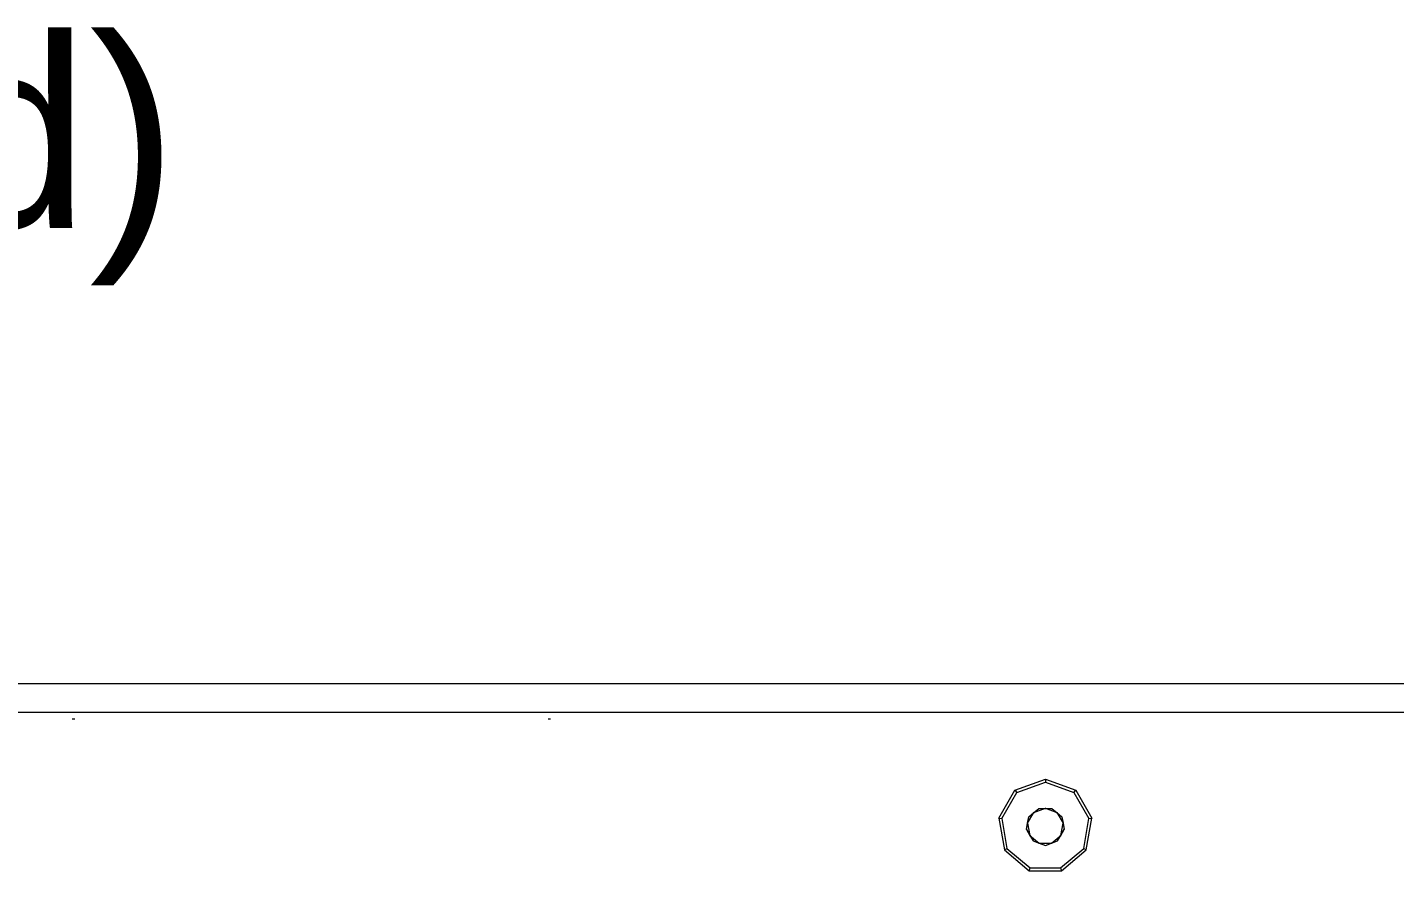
# Model space of a CAD drawing. Header units: millimetres. Extents: x 0 to 1729, y -270 to 583.
# Drawn here: x 467.1 to 610.7, y 408.3 to 496.9 of the extents above; entities that cross this region are included whole.
import ezdxf

# ---------------------------------------------------------------- set-up
doc = ezdxf.new("R2010")
doc.units = ezdxf.units.MM
doc.layers.add('OUTLINE', color=7, linetype='Continuous')
doc.layers.add('TITLE', color=7, linetype='Continuous')
doc.styles.add('ARIAL', font='arial.ttf')

msp = doc.modelspace()

# ---------------------------------------------------------------- linework, layer by layer
at = {"layer": 'OUTLINE', "lineweight": 13}
for p, q in [((6, 428), (1142, 428)), ((6, 425), (1142, 425)), ((471.78, 424.28), (471.97, 424.28)), ((471.97, 424.28), (472.03, 424.29)), ((521.78, 424.28), (521.97, 424.28)), ((521.97, 424.28), (522.03, 424.29)), ((569.12, 413.86), (570.81, 416.8)), ((569.42, 413.81), (571.01, 416.56)), ((570.81, 416.8), (574, 417.96)), ((570.81, 416.8), (571.01, 416.56)), ((571.01, 416.56), (574, 417.65)), ((574, 417.96), (574, 417.65)), ((574, 417.96), (577.19, 416.8)), ((574, 417.65), (576.99, 416.56)), ((576.99, 416.56), (577.19, 416.8)), ((576.99, 416.56), (578.58, 413.81)), ((577.19, 416.8), (578.88, 413.86)), ((569.12, 413.86), (569.42, 413.81)), ((569.12, 413.86), (569.71, 410.52)), ((569.42, 413.81), (569.97, 410.67)), ((572.03, 412.65), (572.27, 414)), ((572.13, 413.33), (572.78, 414.45)), ((572.13, 413.33), (572.27, 414)), ((572.27, 414), (573.32, 414.88)), ((572.27, 414), (572.78, 414.45)), ((572.78, 414.45), (574, 414.9)), ((572.78, 414.45), (573.32, 414.88)), ((573.32, 414.88), (574, 414.9)), ((573.32, 414.88), (574.68, 414.88)), ((574, 414.9), (574.68, 414.88)), ((574, 414.9), (575.22, 414.45)), ((574.68, 414.88), (575.22, 414.45)), ((574.68, 414.88), (575.73, 414)), ((575.22, 414.45), (575.73, 414)), ((575.22, 414.45), (575.87, 413.33)), ((575.73, 414), (575.87, 413.33)), ((575.73, 414), (575.97, 412.65)), ((578.03, 410.67), (578.58, 413.81)), ((578.29, 410.52), (578.88, 413.86)), ((578.58, 413.81), (578.88, 413.86)), ((572.03, 412.65), (572.13, 413.33)), ((572.03, 412.65), (572.36, 412.05)), ((572.03, 412.65), (572.71, 411.47)), ((572.13, 413.33), (572.36, 412.05)), ((575.29, 411.47), (575.97, 412.65)), ((575.64, 412.05), (575.87, 413.33)), ((575.64, 412.05), (575.97, 412.65)), ((575.87, 413.33), (575.97, 412.65)), ((572.36, 412.05), (572.71, 411.47)), ((572.36, 412.05), (573.35, 411.22)), ((572.71, 411.47), (573.35, 411.22)), ((572.71, 411.47), (574, 411)), ((573.35, 411.22), (574, 411)), ((573.35, 411.22), (574.65, 411.22)), ((574, 411), (575.29, 411.47)), ((574, 411), (574.65, 411.22)), ((574.65, 411.22), (575.64, 412.05)), ((574.65, 411.22), (575.29, 411.47)), ((575.29, 411.47), (575.64, 412.05)), ((569.71, 410.52), (569.97, 410.67)), ((569.71, 410.52), (572.3, 408.34)), ((569.97, 410.67), (572.41, 408.63)), ((575.59, 408.63), (578.03, 410.67)), ((575.7, 408.34), (578.29, 410.52)), ((578.03, 410.67), (578.29, 410.52)), ((572.3, 408.34), (572.41, 408.63)), ((572.3, 408.34), (575.7, 408.34)), ((572.41, 408.63), (575.59, 408.63)), ((575.59, 408.63), (575.7, 408.34))]:
    msp.add_line(p, q, dxfattribs=at)

# ---------------------------------------------------------------- texts
at = {"layer": 'TITLE', "style": 'ARIAL'}
msp.add_text('TOP VIEW  (hidden lines not removed)', height=20, dxfattribs=at).set_placement((0, 475.84))

doc.saveas('drawing.dxf')
